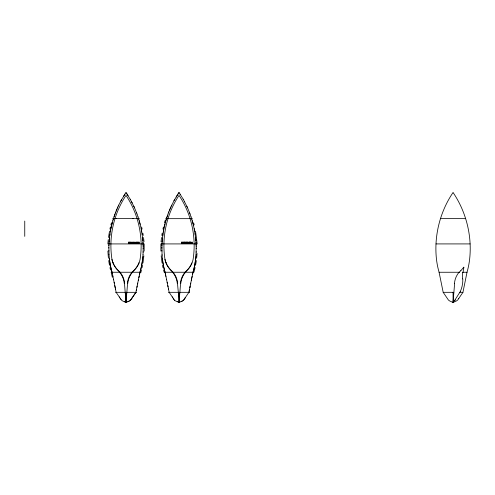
<?xml version="1.0" encoding="UTF-8"?>
<svg xmlns="http://www.w3.org/2000/svg" width="495" height="495" viewBox="0 0 495 495"><rect width="100%" height="100%" fill="white"/><g stroke="black" fill="none" stroke-linecap="round" stroke-linejoin="round"><path stroke-width="0.74" d="M142.733 239.11L143.197 246.906L143.024 254.653M195.754 239.11L196.212 246.906L196.045 254.653M109.482 237.501L108.863 246.306L109.024 254.653M163.078 233.25L161.97 243.917L162.038 254.653M108.832 248.094L108.838 247.5M161.846 248.094L161.853 247.5M144.163 251.076L144.175 243.924L107.861 243.924L108.244 239.642M108.881 245.706L108.9 245.112M161.896 245.706L161.915 245.112M143.148 252.271L143.166 251.677M196.162 252.271L196.181 251.677M188.199 242.983L188.199 242.742A1.714 1.708 88.7 0 0 188.125 242.21M453.995 302.055L455.87 301.201A7.833 7.833 0 0 1 456.508 300.929L457.726 299.995A14.497 14.497 0 0 1 457.918 299.704L462.936 292.328L467.02 272.256A78.792 78.792 0 0 0 469.675 258.811C472.094 236.301 466.414 212.992 454.076 194.028A86.167 86.167 0 0 0 453.061 192.524A86.186 86.186 0 0 0 452.04 194.028C439.69 212.992 434.047 236.301 436.423 258.811A78.792 78.792 0 0 0 439.084 272.262L443.18 292.328L448.198 299.704A14.497 14.497 0 0 1 448.39 299.995L449.608 300.935A7.833 7.833 0 0 1 450.246 301.208L453.061 302.476L453.581 302.241M108.95 243.917L109.011 242.847M161.97 243.917L162.026 242.847M135.011 242.915L135.011 242.822A1.714 1.708 88.7 0 0 135.017 242.278M188.125 242.847L188.119 242.723A2.345 2.339 88.7 0 0 188.088 242.389L188.081 242.352M188.119 242.94L188.112 243.064A1.07 1.064 88.7 0 1 188.063 243.348A1.07 1.064 88.2 0 0 188.106 243.119L188.106 243.101M135.005 243.033L134.999 243.132A1.07 1.064 88.8 0 1 134.949 243.416A1.07 1.07 88.3 0 0 134.999 243.187L134.999 243.169M143.024 254.653L142.894 256.441M196.039 254.653L195.674 258.811A78.785 78.785 0 0 1 193.019 272.256A78.792 78.792 0 0 0 195.655 258.811M177.26 301.678L179.035 302.476L180.582 283.462M454.856 300.112L453.061 302.476L454.602 283.462M197.06 253.465L196.651 258.223M109.086 241.777L109.166 240.706M162.1 241.777L162.181 240.706M195.909 256.441L195.952 255.847M142.894 256.441L142.659 258.811M127.568 283.462L126.021 302.476L124.561 301.82M109.259 239.642L109.426 238.039M143.872 255.847L142.975 262.95M161.048 241.777L161.512 237.513M162.323 239.11L162.44 238.039M142.721 258.223L142.783 257.629M195.735 258.223L195.797 257.629M109.482 237.513L110.719 229.55M109.673 235.917L109.902 234.308M162.688 235.917L162.917 234.308M132.66 243.67L132.827 242.451M135.723 243.67L135.884 242.451M137.653 243.67L137.82 242.451M185.774 243.602L185.941 242.383M188.83 243.602L188.997 242.383M190.767 243.602L190.928 242.383M108.498 237.513L109.519 231.153M132.58 243.67L132.809 242.142M135.636 243.67L135.865 242.142M137.567 243.67L137.802 242.142M185.687 243.602L185.922 242.074M188.75 243.602L188.979 242.074M190.68 243.602L190.909 242.074M196.354 260.593L195.568 265.301M161.809 235.385L162.15 233.263M163.072 233.263L163.164 232.718M137.066 242.142L136.855 243.515L136.651 242.142M190.179 242.074L189.969 243.447L189.758 242.074M163.158 232.737L163.944 228.498M136.898 243.67L137.165 242.142M190.012 243.602L190.278 242.074M110.317 231.679L110.608 230.095M163.331 231.679L163.622 230.095M110.707 229.569L110.93 228.498M136.502 289.383L135.921 292.31L131.528 298.763M163.721 229.569L163.826 229.043M189.183 291.054L188.935 292.31L184.672 298.572M189.078 291.487L189.517 289.383M136.23 290.652L137.171 286.036M189.245 290.652L189.931 287.292M189.833 287.725L190.185 286.036M136.898 287.304L137.758 283.109M189.913 287.304L190.773 283.109M137.573 283.957L138.439 279.768M190.587 283.957L191.454 279.768M138.254 280.615L139.213 276.012M191.268 280.615L191.707 278.518M191.615 278.939L192.14 276.427M138.854 277.689L139.813 273.091M191.868 277.689L192.827 273.091M110.917 228.517L111.264 226.92M139.547 274.341L139.986 272.256A78.785 78.785 0 0 0 142.64 258.811A78.792 78.792 0 0 1 139.998 272.262L139.893 272.671M142.065 267.634L142.554 265.301M163.932 228.517L164.167 227.446M192.561 274.341L192.994 272.256M111.029 227.991L111.14 227.471M109.94 229.043L110.397 226.945M162.954 229.043L163.412 226.945M164.154 227.471L164.402 226.401M111.251 226.945L111.882 224.309M164.383 226.425L164.897 224.309M111.493 225.899L112.421 222.23M164.507 225.899L165.027 223.79M195.079 267.634L193.904 272.25L164.173 272.25L163.542 269.954M112 223.814L112.13 223.301M165.014 223.814L165.435 222.23M110.899 224.86L111.443 222.781M191.769 243.528L192.134 242.142M139.101 242.21L138.73 243.596L139.101 243.596L138.656 243.67L139.021 242.21L138.656 242.21M192.215 242.142L191.843 243.528L192.215 243.602M112.266 222.781L112.854 220.683M140.889 272.25L141.514 269.954M165.423 222.261L165.726 221.197M164.458 222.781L165.033 220.714M165.707 221.228L165.868 220.683M112.841 220.714L114.029 216.897M165.856 220.714L166.023 220.17M184.128 242.748L184.14 242.272M166.004 220.201L166.487 218.629M113.138 219.687L113.454 218.66L116.257 218.623M166.153 219.687L167.044 216.897M131.008 242.835L130.903 242.971M166.654 218.072L166.84 217.491M114.011 216.915L114.413 215.746M167.025 216.915L167.428 215.746M114.203 216.34L115.019 214.038M167.217 216.34L168.034 214.038M114.797 214.626L115.44 212.899M168.022 214.05L168.671 212.33M115.428 212.918L115.657 212.33M115.644 212.349L116.325 210.641M168.659 212.349L168.888 211.767M168.875 211.786L169.34 210.641M116.084 211.217L117.983 206.755M169.321 210.66L170.261 208.42M116.77 209.534L117.006 208.977M169.785 209.534L170.02 208.977M170.274 208.407L173.968 200.791L178.021 194.028A86.118 86.118 0 0 1 179.035 192.524L183.521 199.726L187.568 207.863M117.501 207.851L117.748 207.3M170.515 207.851L171.01 206.749M117.996 206.749L118.751 205.109M171.518 205.648L171.777 205.103M118.763 205.103L120.384 201.861M120.39 201.849L121.541 199.726M460.406 291.338L455.165 299.685M120.966 200.784L125.006 194.028A86.186 86.186 0 0 1 126.046 192.493M173.98 200.784L174.859 199.194M459.861 292.322L462.936 292.328M176.084 197.103L176.399 196.583M123.7 196.07L124.344 195.042M176.715 196.07L177.358 195.042M131.602 298.664L130.884 299.704A14.497 14.497 0 0 0 130.692 299.995L129.473 300.929A5.593 5.593 0 0 0 129.152 301.059L127.797 301.678M130.699 299.989L130.433 300.366M124.672 194.535L125.006 194.028M130.89 299.704L131.398 298.949M131.59 298.664L131.979 298.095M184.616 298.664L184.938 298.188M458.562 298.763L458.822 298.38M132.493 297.34L133.068 296.493M133.328 296.109L135.902 292.328A46.041 0.532 0 0 0 129.344 292.316L122.71 292.316A46.041 0.532 0 0 0 116.146 292.328L115.459 288.962M132.375 297.526L132.054 297.996M184.487 298.85L183.905 299.704A14.497 14.497 0 0 0 183.707 299.995L183.212 300.601M185.39 297.526L185.068 297.996M184.412 298.949L183.899 299.704A14.522 14.522 0 0 0 183.713 299.989L183.292 300.527M183.218 300.595L182.488 300.929A5.593 5.593 0 0 0 182.166 301.059L181.022 301.585M126.856 302.099L127.797 301.678M126.757 302.148L126.021 302.476L124.48 283.462M179.871 302.099L180.811 301.678M177.495 283.462L179.246 302.383M179.666 302.197L179.141 302.433M112.643 218.66L113.454 218.648M116.047 218.623L133.248 218.629M139.392 218.66L132.883 218.629M165.658 218.66L192.406 218.66M440.507 218.629L465.616 218.642M129.04 242.148L128.607 242.148L128.607 243.67M130.043 242.148L129.603 242.148L129.603 243.67L130.055 243.67M131.026 242.34L130.606 242.142L130.606 243.67M138.656 242.142L139.101 242.142M182.154 242.08L181.715 242.08L181.715 243.602M183.156 242.08L182.717 242.08L182.717 243.602L183.169 243.602M183.93 242.123L183.713 243.602M129.04 242.216L128.681 242.216L128.681 243.583M129.684 242.216L130.043 242.216M181.795 242.779L182.123 242.779M182.797 242.779L183.125 242.779M128.681 242.847L129.009 242.847M129.684 242.847L130.012 242.847M181.795 242.853L182.123 242.853M182.797 242.853L183.125 242.853M128.681 242.927L129.009 242.927M129.684 242.927L130.012 242.927M129.684 243.596L130.055 243.596M435.99 243.917L470.132 243.917M111.158 272.25L140.877 272.25M439.102 272.256L459.218 272.256M462.85 272.256L467.02 272.256M453.828 292.316L449.745 292.316A46.041 0.532 0 0 0 443.18 292.328M115.508 292.31L116.127 292.316L120.186 298.281M135.847 292.316L136.533 292.31M168.523 292.31L169.568 292.316M188.818 292.31L189.548 292.31M121.157 299.704A14.522 14.522 0 0 1 121.349 300.001L122.574 300.935A7.833 7.833 0 0 1 123.212 301.208L124.251 301.678M177.266 301.678L176.22 301.201A7.833 7.833 0 0 0 175.589 300.929L174.624 300.366M124.245 301.678L124.561 301.82M173.918 299.327L174.178 299.704A14.522 14.522 0 0 1 174.37 300.001L174.63 300.366M173.98 299.419L173.522 298.757M120.774 299.141L120.508 298.757M126.021 192.524L130.507 199.726L134.306 207.312M173.726 299.042L173.083 298.095M169.142 292.316L173.201 298.281M172.248 296.87L172.508 297.248M119.233 296.87L119.493 297.248M120.068 298.095L121.164 299.704M126.708 193.526L127.37 194.535M180.056 194.028L180.384 194.535M127.704 195.042L128.026 195.556M183.218 199.194L183.515 199.726M130.204 199.194L130.501 199.726M184.388 201.323L184.672 201.855M131.373 201.323L131.658 201.855M131.936 202.393L132.215 202.931M186.813 206.205L187.067 206.755M133.799 206.205L134.052 206.755M134.3 207.306L134.553 207.863M187.562 207.857L189.845 213.481M134.547 207.857L137.035 214.05M130.934 242.272L130.971 242.55A1.033 1.033 0 0 0 130.952 242.296M189.412 212.343L189.622 212.906M136.397 212.343L136.608 212.906M189.839 213.475L190.049 214.05M190.043 214.044L191.045 216.915M137.028 214.044L138.031 216.915M191.039 216.909L191.763 219.174M138.025 216.909L138.749 219.174M191.751 219.149L192.642 222.243M138.736 219.149L139.2 220.714M192.208 220.696L192.499 221.729M139.194 220.696L139.491 221.748M131.095 243.67L130.878 243.163L131.002 243.67M139.485 221.729L139.633 222.261M192.648 222.261L193.18 224.322M139.627 222.243L140.178 224.334M184.09 243.119L184.109 243.602M139.763 222.762L141.118 228.504M193.613 222.781L194.151 224.86M184.09 243.132L184.202 243.602M192.926 223.301L193.056 223.814M186.856 242.074L187.16 243.602M184.796 242.074L185.087 243.231M185.099 243.602L184.79 242.383L184.79 243.602M133.743 242.148L134.034 243.299M134.046 243.67L133.743 242.457L133.743 243.67M131.707 242.241L131.986 243.67M193.192 224.334L194.133 228.504M193.316 224.86L193.446 225.38M109.97 267.634L110.527 269.954M141.638 226.945L142.102 229.043M111.233 272.256L112.322 277.262M134.968 242.42L134.968 242.432A2.345 2.339 88.7 0 1 135.005 242.767M162.075 255.247L162.403 258.811A78.785 78.785 0 0 0 165.052 272.256L165.949 276.433M162.496 265.301L162.985 267.634M109.018 254.653L109.389 258.811A78.785 78.785 0 0 0 112.037 272.256L112.328 273.506M165.157 272.671L165.677 275.177M112.142 272.671L112.934 276.433M165.85 276.012L166.636 279.78M112.835 276.012L113.621 279.78M194.139 228.517L194.64 231.14M166.537 279.353L167.316 283.121M141.125 228.517L141.626 231.14M113.522 279.353L114.302 283.121M167.131 282.274L168.578 289.396M114.116 282.274L115.564 289.396M167.805 285.621L168.059 286.871M114.791 285.621L115.211 287.706M168.473 288.962L169.16 292.328A46.041 0.532 0 0 1 175.725 292.316L182.352 292.316A46.041 0.532 0 0 1 188.917 292.328M194.244 229.043L194.448 230.082M141.23 229.043L141.434 230.082M195.537 231.153L197.189 243.917L160.875 243.924L160.887 251.076M109.482 265.301L108.702 260.587M194.646 231.153L195.748 239.104M141.632 231.153L141.811 232.198M141.817 232.204L142.733 239.104M190.996 242.074L191.249 243.602M189.672 242.074L189.919 243.602M189.065 242.074L189.313 243.602M186.009 242.074L186.256 243.602M137.888 242.142L138.136 243.67M136.558 242.142L136.806 243.67M135.952 242.142L136.205 243.67M132.895 242.142L133.143 243.67M142.9 233.263L143.241 235.385M164.977 259.337A21.118 20.926 85.6 0 0 166.066 262.95A21.118 20.932 85.7 0 1 164.977 259.337C161.512 237.26 166.629 213.982 179.035 195.395C191.447 213.982 196.565 237.26 193.1 259.337A21.118 20.926 -85.7 0 1 192.011 262.95A21.285 21.217 62.4 0 1 186.875 270.573A19.373 18.996 -65 0 0 185.241 272.293M162.075 262.95L161.184 255.847M111.963 259.337A21.118 20.926 85.6 0 0 113.052 262.95A21.118 20.932 85.7 0 1 111.963 259.337C108.498 237.26 113.615 213.982 126.021 195.395C138.433 213.982 143.55 237.26 140.085 259.337A21.118 20.926 -85.7 0 1 138.996 262.95M195.086 233.795L195.166 234.321M190.952 242.228L191.157 243.602M189.016 242.228L189.22 243.602M185.959 242.228L186.163 243.602M142.071 233.795L142.152 234.321M137.839 242.296L138.043 243.67M135.908 242.296L136.113 243.67M132.846 242.296L133.05 243.67M143.538 237.513L144.008 241.777M195.581 237.513L195.643 238.046M142.566 237.513L142.628 238.046M108.405 258.223L107.873 251.076M195.803 239.642L195.896 240.706M142.783 239.642L142.882 240.706M462.775 278.939L462.806 279.285A27.225 26.81 -77.3 0 1 460.381 291.326M162.032 254.653L162.075 255.247M126.021 302.402L126.021 292.316M196.014 242.315L196.051 242.847M142.999 242.315L143.036 242.847M196.107 243.917L196.138 244.518M143.092 243.917L143.123 244.518M196.181 245.706L196.199 246.306M143.166 245.706L143.185 246.306M161.865 250.482L161.877 251.076M108.85 250.482L108.863 251.076M196.224 248.094L196.23 248.688M143.21 248.094L143.216 248.688M453.061 292.316L453.061 302.476M187.822 242.148L187.822 243.54M187.747 242.08L187.747 243.602M187.221 242.074L187.221 243.602M186.85 242.383L186.85 243.602M186.776 242.08L186.776 243.602M185.161 242.074L185.161 243.602M184.715 242.08L184.715 243.602M183.787 242.117L183.787 243.602M181.795 242.148L181.795 243.515M179.035 292.316L179.035 302.476M134.708 242.222L134.708 243.608M134.64 242.148L134.64 243.67M134.034 242.148L134.108 243.67M133.662 242.148L133.662 243.67M131.973 242.148L132.047 243.67M131.682 242.457L131.682 243.67M131.602 242.148L131.602 243.67M130.68 242.191L130.674 243.67M24.75 221.061L24.75 236.363M462.67 278.951A35.615 35.164 -76.8 0 1 462.738 272.244M463.072 272.275A35.324 34.322 -80.3 0 1 463.957 267.257M455.344 299.939A9.993 1.584 -54.7 0 1 454.961 300.459M454.478 283.449A19.423 19.41 -47 0 1 459.113 272.163M459.261 272.293A19.373 18.996 -65 0 1 460.901 270.586M463.71 267.176A21.359 21.236 88 0 1 460.839 270.517M128.836 301.208A7.833 7.833 0 0 1 129.467 300.929M112.049 272.262A78.792 78.792 0 0 1 109.407 258.811M180.78 283.474A19.423 19.02 -61.2 0 1 185.371 272.411M185.155 272.219A19.373 19.107 -68.9 0 1 186.807 270.505A21.285 21.068 -84.7 0 0 191.924 262.913M172.984 272.17A19.423 19.41 47 0 1 177.618 283.449M171.196 270.586A19.373 18.996 64.9 0 1 172.835 272.293M180.452 283.449A19.423 19.41 -47 0 1 185.093 272.163M172.699 272.411A19.423 19.02 61.2 0 1 177.297 283.474M171.27 270.505A19.373 19.107 68.8 0 1 172.922 272.219M171.282 270.493A21.285 21.068 84.7 0 1 166.153 262.913M171.202 270.573A21.285 21.217 -62.3 0 1 165.998 262.981M181.851 301.208A7.833 7.833 0 0 1 182.482 300.929M165.064 272.262A78.792 78.792 0 0 1 162.422 258.811M178.021 194.028A86.186 86.186 0 0 1 179.035 192.524M127.766 283.474A19.423 19.02 -61.2 0 1 132.357 272.411M132.14 272.219A19.373 19.107 -68.9 0 1 133.792 270.505A21.285 21.068 -84.7 0 0 138.909 262.913M119.969 272.17A19.423 19.41 47 0 1 124.604 283.449M119.821 272.293A19.373 18.996 64.9 0 0 118.181 270.586A21.285 21.217 -62.3 0 1 112.984 262.981M127.438 283.449A19.423 19.41 -47 0 1 132.078 272.163M132.227 272.293A19.373 18.996 -65 0 1 133.867 270.586A21.285 21.217 62.4 0 0 139.064 262.981M119.685 272.411A19.423 19.02 61.2 0 1 124.282 283.474M119.908 272.219A19.373 19.107 68.8 0 0 118.256 270.505A21.285 21.068 84.7 0 1 113.138 262.913M184.053 242.216L184.047 242.204A1.033 1.033 0 0 1 184.084 242.482L184.06 242.241"/></g></svg>
